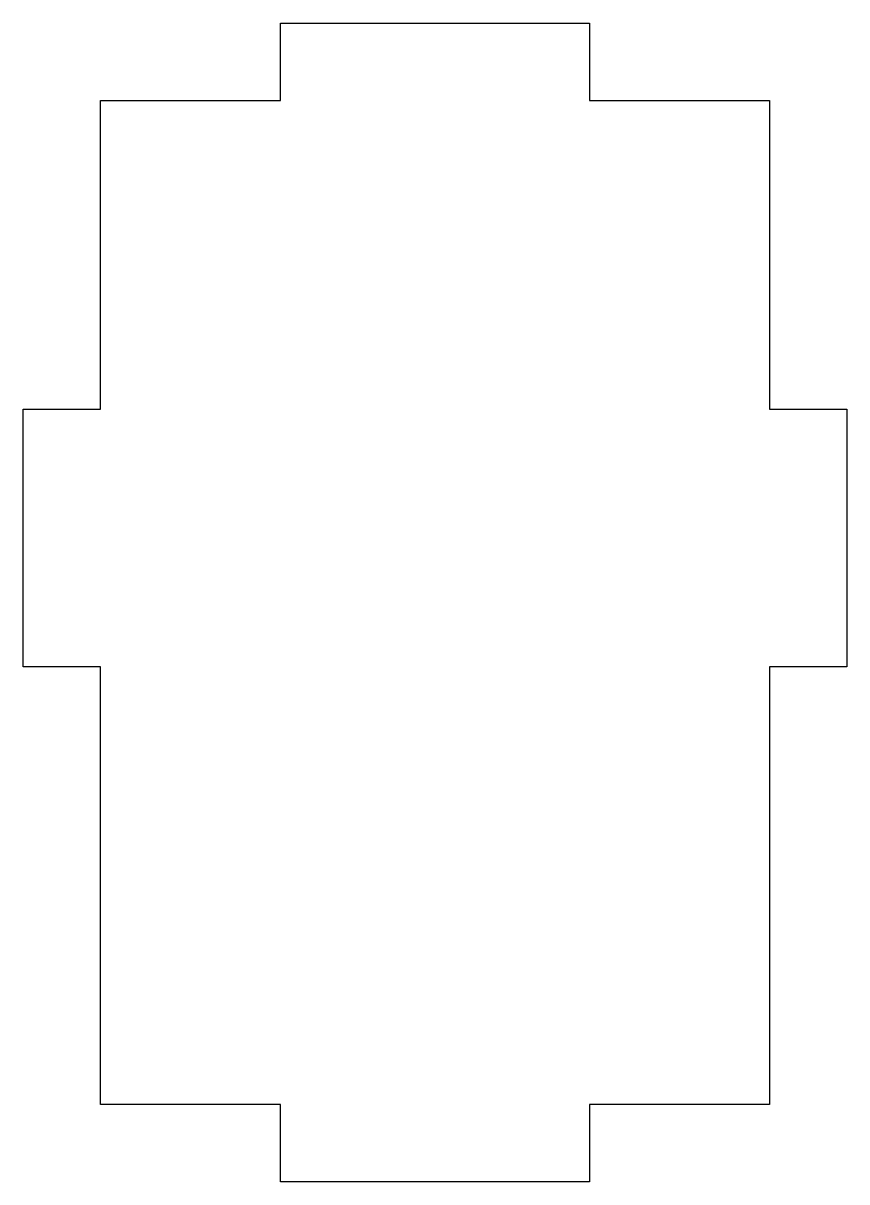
# Model space of a CAD drawing. Extents: x -17 to 15, y -108.5 to -63.5.
import ezdxf

# ---------------------------------------------------------------- set-up
doc = ezdxf.new("R2010")
doc.units = 0

msp = doc.modelspace()

# ---------------------------------------------------------------- linework, layer by layer
at = {"layer": '1', "color": 1}
for p, q in [((-7.005, -63.5), (-7.004, -63.496)), ((-7.005, -66.495), (-7.005, -63.5)), ((-7.004, -63.496), (-7, -63.495)), ((-7, -63.495), (5, -63.495)), ((5, -63.495), (5.004, -63.496)), ((5.004, -63.496), (5.005, -63.5)), ((5.005, -63.5), (5.005, -66.495)), ((-14.005, -66.5), (-14.004, -66.496)), ((-14.005, -78.495), (-14.005, -66.5)), ((-14.004, -66.496), (-14, -66.495)), ((-14, -66.495), (-7.005, -66.495)), ((5.005, -66.495), (12, -66.495)), ((12, -66.495), (12.004, -66.496)), ((12.004, -66.496), (12.005, -66.5)), ((12.005, -66.5), (12.005, -78.495)), ((-17.005, -78.5), (-17.004, -78.496)), ((-17.005, -88.5), (-17.005, -78.5)), ((-17.004, -78.496), (-17, -78.495)), ((-17, -78.495), (-14.005, -78.495)), ((12.005, -78.495), (15, -78.495)), ((15, -78.495), (15.004, -78.496)), ((15.004, -78.496), (15.005, -78.5)), ((15.005, -78.5), (15.005, -88.5)), ((-17.004, -88.504), (-17.005, -88.5)), ((-17, -88.505), (-17.004, -88.504)), ((-14.005, -88.505), (-17, -88.505)), ((-14.005, -105.5), (-14.005, -88.505)), ((15, -88.505), (12.005, -88.505)), ((12.005, -88.505), (12.005, -105.5)), ((15.004, -88.504), (15, -88.505)), ((15.005, -88.5), (15.004, -88.504)), ((-14.004, -105.504), (-14.005, -105.5)), ((-14, -105.505), (-14.004, -105.504)), ((-7.005, -105.505), (-14, -105.505)), ((-7.005, -108.5), (-7.005, -105.505)), ((12, -105.505), (5.005, -105.505)), ((5.005, -105.505), (5.005, -108.5)), ((12.004, -105.504), (12, -105.505)), ((12.005, -105.5), (12.004, -105.504)), ((-7.004, -108.504), (-7.005, -108.5)), ((-7, -108.505), (-7.004, -108.504)), ((5, -108.505), (-7, -108.505)), ((5.004, -108.504), (5, -108.505)), ((5.005, -108.5), (5.004, -108.504))]:
    msp.add_line(p, q, dxfattribs=at)

doc.saveas('drawing.dxf')
